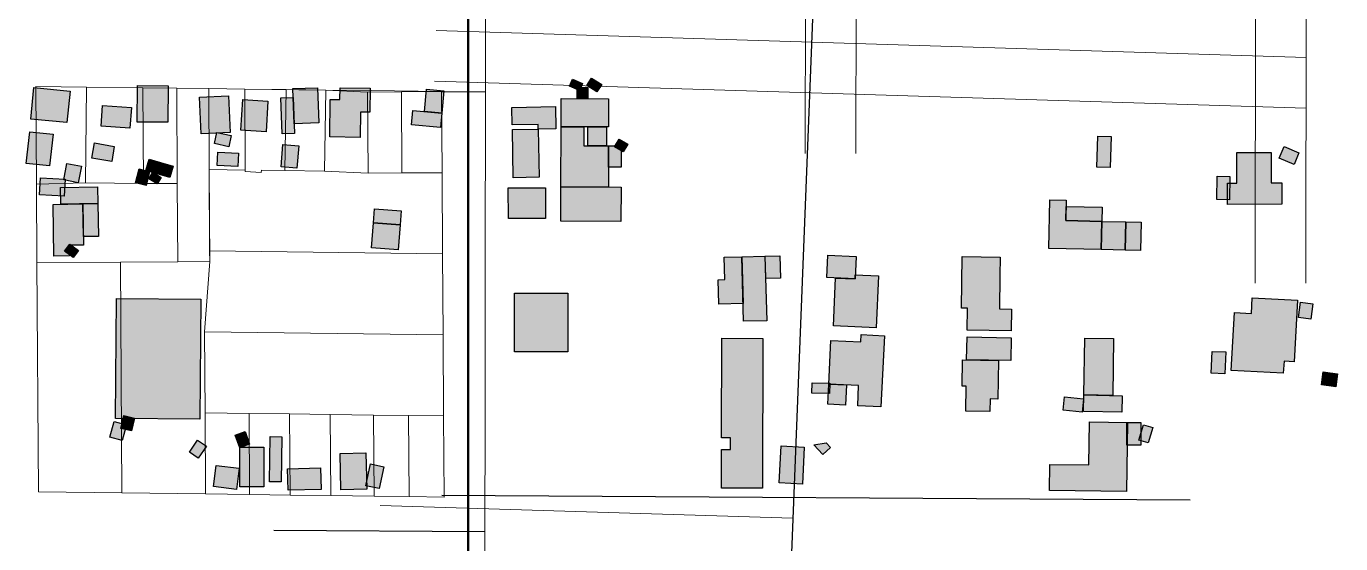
# Model space of a CAD drawing. Header units: millimetres. Extents: x -71 to 10084, y -63 to 6230.
# Drawn here: x 5713.4 to 6102.3, y 2297.1 to 2450.2 of the extents above; entities that cross this region are included whole.
import ezdxf

# ---------------------------------------------------------------- set-up
doc = ezdxf.new("R2010")
doc.units = ezdxf.units.MM
doc.layers.add('0 Límite subáreas', color=1, linetype='Continuous')
doc.layers.add('Edificaciones Pilar', color=50, linetype='Continuous')
for name, color, linetype, lineweight, true_color in [('00.PROPUESTAS EDIFICACION', 251, 'Continuous', 5, 0x575757), ('00CALLES PROPUESTAS SECUNDARIAS', 18, 'Continuous', 30, 0x000000), ('01. Manzanas Esc. Urbana', 254, 'Continuous', 5, 0xcccccc), ('01. Parcelas Esc. Urbana', 8, 'Continuous', 5, 0x808080)]:
    doc.layers.add(name, color=color, linetype=linetype, lineweight=lineweight, true_color=true_color)
doc.layers.add('03. Vias Terciarias', color=252, linetype='Continuous', lineweight=50)

msp = doc.modelspace()

# ---------------------------------------------------------------- hatches: boundary and pattern name
at = {"layer": 'Edificaciones Pilar', "transparency": 33554559}
for points in [[(5882.2, 2430.81), (5879.23, 2432.68), (5880.63, 2434.92), (5883.61, 2433.05), (5882.2, 2430.81)], [(5725.41, 2421.75), (5714.68, 2422.79), (5715.59, 2432.1), (5726.32, 2431.06), (5725.41, 2421.75)], [(5755.28, 2421.84), (5746.18, 2421.9), (5746.26, 2432.68), (5755.35, 2432.62), (5755.28, 2421.84)], [(5799.93, 2421.66), (5792.62, 2421.41), (5792.26, 2431.78), (5799.57, 2432.04), (5799.93, 2421.66)], [(5812.19, 2417.37), (5803.15, 2417.49), (5803.3, 2428.56), (5806.16, 2428.52), (5806.21, 2432.05), (5815.07, 2431.93), (5814.97, 2424.82), (5812.29, 2424.85), (5812.19, 2417.37)], [(5836.31, 2424.5), (5831.2, 2424.98), (5831.82, 2431.61), (5836.93, 2431.13), (5836.31, 2424.5)], [(5877.01, 2431.22), (5874.1, 2432.48), (5875, 2434.56), (5877.91, 2433.31), (5877.01, 2431.22)], [(5879.53, 2428.79), (5876.39, 2428.8), (5876.4, 2432.09), (5879.54, 2432.08), (5879.53, 2428.79)], [(5744.04, 2420.11), (5735.49, 2420.71), (5735.91, 2426.83), (5744.47, 2426.23), (5744.04, 2420.11)], [(5773.22, 2429.63), (5773.68, 2418.77), (5765.1, 2418.41), (5764.64, 2429.27), (5773.22, 2429.63)], [(5784.31, 2418.99), (5776.89, 2419.47), (5777.47, 2428.55), (5784.88, 2428.07), (5784.31, 2418.99)], [(5792.35, 2429.17), (5792.72, 2418.54), (5789.09, 2418.42), (5788.72, 2429.05), (5792.35, 2429.17)], [(5885.65, 2420.46), (5871.62, 2420.5), (5871.65, 2428.82), (5885.68, 2428.77), (5885.65, 2420.46)], [(5835.91, 2420.28), (5827.33, 2421.09), (5827.73, 2425.31), (5836.31, 2424.5), (5835.91, 2420.28)], [(5864.78, 2421.19), (5857.15, 2421.05), (5857.05, 2426.2), (5869.94, 2426.45), (5870.06, 2419.9), (5864.8, 2419.8), (5864.78, 2421.19)], [(5720.26, 2408.9), (5713.37, 2409.66), (5714.4, 2419.03), (5721.29, 2418.27), (5720.26, 2408.9)], [(5865.08, 2405.55), (5857.45, 2405.4), (5857.18, 2419.66), (5864.8, 2419.8), (5865.08, 2405.55)], [(5885.63, 2414.86), (5885.59, 2402.64), (5871.57, 2402.69), (5871.62, 2420.47), (5878.38, 2420.45), (5878.37, 2414.88), (5885.63, 2414.86)], [(5884.99, 2414.86), (5879.49, 2414.88), (5879.51, 2420.45), (5885, 2420.43), (5884.99, 2414.86)], [(5738.63, 2410.23), (5732.74, 2411.25), (5733.51, 2415.71), (5739.4, 2414.69), (5738.63, 2410.23)], [(5773.3, 2414.6), (5769.05, 2415.5), (5769.75, 2418.77), (5774, 2417.87), (5773.3, 2414.6)], [(5793.41, 2408.24), (5788.75, 2408.64), (5789.32, 2415.24), (5793.97, 2414.84), (5793.41, 2408.24)], [(5889.93, 2413.04), (5887.4, 2414.6), (5888.79, 2416.87), (5891.33, 2415.31), (5889.93, 2413.04)], [(6034.33, 2417.6), (6034.03, 2408.45), (6030.11, 2408.57), (6030.4, 2417.73), (6034.33, 2417.6)], [(5776, 2408.72), (5769.84, 2409.02), (5770.04, 2413.01), (5776.2, 2412.71), (5776, 2408.72)], [(5889.37, 2414.84), (5889.35, 2408.55), (5885.61, 2408.56), (5885.63, 2414.86), (5889.37, 2414.84)], [(6084.85, 2397.55), (6068.8, 2397.51), (6068.78, 2403.83), (6071.58, 2403.84), (6071.56, 2412.9), (6081.72, 2412.92), (6081.74, 2403.86), (6084.83, 2403.87), (6084.85, 2397.55)], [(6088.46, 2409.3), (6084.05, 2411.16), (6085.52, 2414.64), (6089.93, 2412.78), (6088.46, 2409.3)], [(5728.76, 2403.92), (5724.45, 2404.75), (5725.39, 2409.65), (5729.71, 2408.82), (5728.76, 2403.92)], [(5748.81, 2403.15), (5745.7, 2403.93), (5746.72, 2408), (5749.83, 2407.22), (5748.81, 2403.15)], [(5752.08, 2406.61), (5748.75, 2407.58), (5749.73, 2410.9), (5753.05, 2409.92), (5752.08, 2406.61)], [(5755.83, 2405.5), (5752.08, 2406.61), (5753.05, 2409.92), (5756.8, 2408.82), (5755.83, 2405.5)], [(5724.62, 2399.99), (5717.29, 2400.37), (5717.55, 2405.38), (5724.88, 2405), (5724.62, 2399.99)], [(5752.08, 2403.56), (5749.61, 2405.13), (5750.85, 2407.09), (5753.32, 2405.53), (5752.08, 2403.56)], [(6069.49, 2405.78), (6069.34, 2398.87), (6065.59, 2398.95), (6065.74, 2405.86), (6069.49, 2405.78)], [(5734.55, 2397.75), (5723.58, 2397.57), (5723.49, 2402.5), (5734.47, 2402.68), (5734.55, 2397.75)], [(5867, 2393.37), (5856, 2393.35), (5855.98, 2402.4), (5866.98, 2402.42), (5867, 2393.37)], [(5889.29, 2392.49), (5871.53, 2392.55), (5871.57, 2402.69), (5889.33, 2402.63), (5889.29, 2392.49)], [(5726.17, 2382.29), (5721.56, 2382.22), (5721.3, 2397.53), (5730.12, 2397.68), (5730.32, 2385.5), (5726.11, 2385.43), (5726.17, 2382.29)], [(5734.71, 2388.07), (5730.28, 2388), (5730.12, 2397.68), (5734.55, 2397.75), (5734.71, 2388.07)], [(5823.99, 2391.49), (5816.1, 2392.1), (5816.42, 2396.21), (5824.31, 2395.6), (5823.99, 2391.49)], [(6031.39, 2384.16), (6015.91, 2384.52), (6016.25, 2398.88), (6021.05, 2398.76), (6020.91, 2392.75), (6031.59, 2392.5), (6031.39, 2384.16)], [(6031.59, 2392.5), (6020.91, 2392.75), (6021.01, 2396.91), (6031.68, 2396.66), (6031.59, 2392.5)], [(5823.42, 2384.09), (5815.53, 2384.7), (5816.1, 2392.1), (5823.99, 2391.49), (5823.42, 2384.09)], [(6038.53, 2384), (6031.39, 2384.16), (6031.59, 2392.5), (6038.72, 2392.34), (6038.53, 2384)], [(6043, 2383.89), (6038.53, 2384), (6038.72, 2392.34), (6043.19, 2392.23), (6043, 2383.89)], [(5727.23, 2381.8), (5724.72, 2383.72), (5726.27, 2385.76), (5728.78, 2383.85), (5727.23, 2381.8)], [(5925.47, 2368.18), (5918.28, 2368), (5918.1, 2375.23), (5920.03, 2375.28), (5919.87, 2381.88), (5925.13, 2382.01), (5925.47, 2368.18)], [(5932.44, 2363.11), (5925.6, 2362.94), (5925.13, 2382.01), (5931.88, 2382.18), (5932.44, 2363.11)], [(5936.5, 2375.68), (5932.14, 2375.57), (5931.98, 2382.18), (5936.34, 2382.29), (5936.5, 2375.68)], [(5958.59, 2375.49), (5950.26, 2375.85), (5950.55, 2382.51), (5958.88, 2382.15), (5958.59, 2375.49)], [(6004.78, 2360.11), (5991.74, 2360.33), (5991.86, 2366.78), (5990.06, 2366.81), (5990.32, 2382.14), (6001.55, 2381.95), (6001.46, 2376.41), (6001.29, 2366.62), (6004.9, 2366.55), (6004.78, 2360.11)], [(5964.87, 2361.03), (5952.22, 2361.58), (5952.83, 2375.74), (5958.59, 2375.49), (5958.65, 2376.71), (5965.54, 2376.41), (5964.87, 2361.03)], [(5764.7, 2333.98), (5739.77, 2334.2), (5740.09, 2369.65), (5765.02, 2369.43), (5764.7, 2333.98)], [(5873.62, 2353.91), (5857.85, 2353.87), (5857.82, 2371.24), (5873.58, 2371.28), (5873.62, 2353.91)], [(6085.3, 2347.53), (6069.89, 2348.36), (6070.81, 2365.52), (6075.86, 2365.25), (6076.11, 2369.9), (6089.52, 2369.18), (6088.54, 2350.94), (6085.5, 2351.1), (6085.3, 2347.53)], [(6093.45, 2363.54), (6089.77, 2364.04), (6090.38, 2368.58), (6094.06, 2368.09), (6093.45, 2363.54)], [(5931.32, 2357.87), (5931.21, 2313.54), (5919.02, 2313.57), (5919.05, 2324.96), (5921.74, 2324.95), (5921.74, 2328.4), (5919.06, 2328.41), (5919.13, 2357.9), (5931.32, 2357.87)], [(5966.21, 2337.61), (5959.37, 2337.94), (5959.65, 2343.93), (5950.83, 2344.36), (5951.46, 2357.23), (5960.29, 2356.8), (5960.39, 2359.01), (5967.25, 2358.67), (5966.21, 2337.61)], [(6004.64, 2351.29), (5991.59, 2351.51), (5991.71, 2358.3), (6004.75, 2358.08), (6004.64, 2351.29)], [(6034.82, 2340.99), (6026.28, 2341.12), (6026.55, 2357.98), (6035.08, 2357.84), (6034.82, 2340.99)], [(6067.95, 2347.37), (6063.97, 2347.56), (6064.27, 2354.03), (6068.25, 2353.85), (6067.95, 2347.37)], [(5998.52, 2339.95), (5998.45, 2336.19), (5991.33, 2336.31), (5991.46, 2343.68), (5990.26, 2343.7), (5990.39, 2351.53), (6001.03, 2351.35), (6000.83, 2339.91), (5998.52, 2339.95)], [(6100.8, 2343.5), (6096.58, 2344.09), (6097.12, 2348), (6101.35, 2347.41), (6100.8, 2343.5)], [(5951.03, 2341.6), (5945.83, 2341.66), (5945.87, 2344.68), (5951.07, 2344.61), (5951.03, 2341.6)], [(5955.72, 2338.12), (5950.54, 2338.37), (5950.83, 2344.36), (5956.02, 2344.1), (5955.72, 2338.12)], [(6025.77, 2336.08), (6020.18, 2336.65), (6020.58, 2340.54), (6026.17, 2339.97), (6025.77, 2336.08)], [(6037.5, 2336), (6026.13, 2336.26), (6026.24, 2341.15), (6037.61, 2340.9), (6037.5, 2336)], [(5744.53, 2330.46), (5741.31, 2331.2), (5742.19, 2335.03), (5745.41, 2334.29), (5744.53, 2330.46)], [(5741.73, 2327.61), (5738.05, 2328.63), (5739.33, 2333.25), (5743.01, 2332.24), (5741.73, 2327.61)], [(5779.45, 2326.58), (5776.53, 2325.5), (5775.16, 2329.18), (5778.09, 2330.27), (5779.45, 2326.58)], [(6038.92, 2312.55), (6016.08, 2312.86), (6016.19, 2320.57), (6027.74, 2320.41), (6027.91, 2333.17), (6039.2, 2333.02), (6038.92, 2312.55)], [(6043.11, 2326.23), (6039.03, 2326.23), (6039.02, 2333.01), (6043.11, 2333.01), (6043.11, 2326.23)], [(6046.64, 2331.48), (6045.27, 2326.91), (6042.54, 2327.73), (6043.91, 2332.3), (6046.64, 2331.48)], [(5766.67, 2325.93), (5764.25, 2322.4), (5761.63, 2324.21), (5764.06, 2327.73), (5766.67, 2325.93)], [(5788.99, 2328.76), (5788.8, 2315.39), (5785.34, 2315.44), (5785.53, 2328.81), (5788.99, 2328.76)], [(5943.56, 2325.68), (5943.01, 2314.75), (5936.13, 2315.1), (5936.68, 2326.03), (5943.56, 2325.68)], [(5949.03, 2323.5), (5946.36, 2326.36), (5949.99, 2326.97), (5951.27, 2325.6), (5949.03, 2323.5)], [(5783.67, 2325.63), (5783.67, 2313.94), (5776.58, 2313.94), (5776.58, 2325.63), (5783.67, 2325.63)], [(5814.14, 2313.23), (5806.46, 2313.04), (5806.2, 2323.77), (5813.88, 2323.96), (5814.14, 2313.23)], [(5775.55, 2313.16), (5768.8, 2313.99), (5769.56, 2320.25), (5776.32, 2319.42), (5775.55, 2313.16)], [(5800.57, 2313.18), (5790.87, 2312.9), (5790.69, 2319.23), (5800.39, 2319.51), (5800.57, 2313.18)], [(5817.81, 2313.4), (5813.88, 2314.23), (5815.25, 2320.72), (5819.18, 2319.89), (5817.81, 2313.4)]]:
    msp.add_hatch(color=256, dxfattribs=at).paths.add_polyline_path(points, flags=0)

# ---------------------------------------------------------------- linework, layer by layer
at = {"layer": '0 Límite subáreas', "linetype": 'Continuous'}
msp.add_lwpolyline([(6825.9, 2561.07), (6653.24, 2569.87), (6103.31, 2706.91), (5956.01, 2708.42), (5908.34, 1494.01), (6782.67, 1459.69)], close=True, dxfattribs=at)
at = {"layer": '00.PROPUESTAS EDIFICACION', "linetype": 'Continuous'}
for p, q in [((5944.26, 2715.08), (5943.85, 2412.59)), ((5959.26, 2715.13), (5958.85, 2412.57)), ((6077.39, 2710.94), (6076.93, 2374.2)), ((6092.39, 2707.02), (6091.93, 2374.18)), ((5834.63, 2449.01), (6092.02, 2441.01)), ((5834.16, 2434.02), (6092, 2426)), ((5818.06, 2308.44), (5940.16, 2304.64))]:
    msp.add_line(p, q, dxfattribs=at)
at = {"layer": '00CALLES PROPUESTAS SECUNDARIAS', "linetype": 'Continuous'}
for p, q in [((5836.24, 2430.91), (5849.2, 2430.83)), ((5836.28, 2311.42), (6057.69, 2310.07)), ((5786.62, 2301.13), (5849.04, 2300.75))]:
    msp.add_line(p, q, dxfattribs=at)
at = {"layer": '01. Manzanas Esc. Urbana', "linetype": 'Continuous', "flags": 128}
msp.add_lwpolyline([(5801.99, 2431.36), (5815.37, 2431.19), (5836.24, 2430.91), (5836.38, 2406.93), (5836.53, 2382.91), (5836.67, 2358.89), (5836.81, 2334.92), (5836.96, 2310.9), (5826.62, 2311.03), (5816.28, 2311.17), (5803.43, 2311.34), (5791.43, 2311.49), (5779.44, 2311.65), (5766.41, 2311.82), (5741.68, 2312.13), (5716.95, 2312.45), (5716.53, 2380.31), (5716.39, 2403.51), (5716.22, 2432.46), (5731.22, 2432.26), (5747.87, 2432.05), (5757.88, 2431.93), (5767.34, 2431.81), (5777.99, 2431.67), (5801.99, 2431.36)], close=True, dxfattribs=at)
at = {"layer": '01. Parcelas Esc. Urbana', "linetype": 'Continuous', "flags": 128}
for points in [[(6109.91, 1790.07), (6053.69, 1824.57), (6038.01, 1822.99), (6041.36, 2023.08), (6041.56, 2186.46), (5848.9, 2186.7), (5849.53, 2709.51), (6103.31, 2706.91), (6109.91, 1790.07)], [(6109.91, 1790.07), (6053.69, 1824.57), (6038.01, 1822.99), (6041.36, 2023.08), (6041.56, 2186.46), (5848.9, 2186.7), (5849.53, 2709.51), (6103.31, 2706.91), (6109.91, 1790.07)], [(6109.91, 1790.07), (6053.69, 1824.57), (6038.01, 1822.99), (6041.36, 2023.08), (6041.56, 2186.46), (5848.9, 2186.7), (5849.53, 2709.51), (6103.31, 2706.91), (6109.91, 1790.07)], [(5716.22, 2432.46), (5731.22, 2432.26), (5730.86, 2403.92), (5716.39, 2403.51), (5716.22, 2432.46)], [(5716.22, 2432.46), (5731.22, 2432.26), (5730.86, 2403.92), (5716.39, 2403.51), (5716.22, 2432.46)], [(5731.22, 2432.26), (5747.87, 2432.05), (5748.04, 2403.69), (5730.86, 2403.92), (5731.22, 2432.26)], [(5731.22, 2432.26), (5747.87, 2432.05), (5748.04, 2403.69), (5730.86, 2403.92), (5731.22, 2432.26)], [(5757.88, 2431.93), (5758.04, 2403.75), (5748.04, 2403.69), (5747.87, 2432.05), (5757.88, 2431.93)], [(5757.88, 2431.93), (5758.04, 2403.75), (5748.04, 2403.69), (5747.87, 2432.05), (5757.88, 2431.93)], [(5767.34, 2431.81), (5767.48, 2407.83), (5767.64, 2380.61), (5758.18, 2380.55), (5758.04, 2403.75), (5757.88, 2431.93), (5767.34, 2431.81)], [(5767.34, 2431.81), (5767.48, 2407.83), (5767.64, 2380.61), (5758.18, 2380.55), (5758.04, 2403.75), (5757.88, 2431.93), (5767.34, 2431.81)], [(5777.99, 2431.67), (5778.14, 2407.68), (5767.48, 2407.83), (5767.34, 2431.81), (5777.99, 2431.67)], [(5777.99, 2431.67), (5778.14, 2407.68), (5767.48, 2407.83), (5767.34, 2431.81), (5777.99, 2431.67)], [(5778.12, 2407.3), (5778.14, 2407.68), (5777.99, 2431.67), (5790.28, 2431.51), (5789.86, 2407.53), (5782.92, 2407.62), (5782.89, 2407.01), (5778.12, 2407.3)], [(5778.12, 2407.3), (5778.14, 2407.68), (5777.99, 2431.67), (5790.28, 2431.51), (5789.86, 2407.53), (5782.92, 2407.62), (5782.89, 2407.01), (5778.12, 2407.3)], [(5789.86, 2407.53), (5790.28, 2431.51), (5801.99, 2431.36), (5801.57, 2407.37), (5789.86, 2407.53)], [(5789.86, 2407.53), (5790.28, 2431.51), (5801.99, 2431.36), (5801.57, 2407.37), (5789.86, 2407.53)], [(5801.57, 2407.37), (5801.99, 2431.36), (5814.37, 2430.78), (5814.51, 2406.78), (5801.57, 2407.37)], [(5801.57, 2407.37), (5801.99, 2431.36), (5814.37, 2430.78), (5814.51, 2406.78), (5801.57, 2407.37)], [(5814.37, 2430.78), (5824.37, 2430.84), (5824.51, 2406.84), (5814.51, 2406.78), (5814.37, 2430.78)], [(5814.37, 2430.78), (5824.37, 2430.84), (5824.51, 2406.84), (5814.51, 2406.78), (5814.37, 2430.78)], [(5824.37, 2430.84), (5836.23, 2430.91), (5836.38, 2406.91), (5824.51, 2406.84), (5824.37, 2430.84)], [(5824.37, 2430.84), (5836.23, 2430.91), (5836.38, 2406.91), (5824.51, 2406.84), (5824.37, 2430.84)], [(5789.86, 2407.53), (5801.57, 2407.37), (5814.51, 2406.78), (5824.51, 2406.84), (5836.38, 2406.91), (5836.53, 2382.91), (5767.62, 2383.81), (5767.48, 2407.83), (5778.14, 2407.68), (5778.12, 2407.3), (5782.89, 2407.01), (5782.92, 2407.62), (5789.86, 2407.53)], [(5789.86, 2407.53), (5801.57, 2407.37), (5814.51, 2406.78), (5824.51, 2406.84), (5836.38, 2406.91), (5836.53, 2382.91), (5767.62, 2383.81), (5767.48, 2407.83), (5778.14, 2407.68), (5778.12, 2407.3), (5782.89, 2407.01), (5782.92, 2407.62), (5789.86, 2407.53)], [(5758.04, 2403.75), (5758.18, 2380.55), (5741.26, 2380.46), (5716.53, 2380.31), (5716.39, 2403.51), (5730.86, 2403.92), (5748.04, 2403.69), (5758.04, 2403.75)], [(5758.04, 2403.75), (5758.18, 2380.55), (5741.26, 2380.46), (5716.53, 2380.31), (5716.39, 2403.51), (5730.86, 2403.92), (5748.04, 2403.69), (5758.04, 2403.75)], [(5716.95, 2312.45), (5716.53, 2380.31), (5741.26, 2380.46), (5741.68, 2312.13), (5716.95, 2312.45)], [(5716.95, 2312.45), (5716.53, 2380.31), (5741.26, 2380.46), (5741.68, 2312.13), (5716.95, 2312.45)], [(5766.12, 2359.82), (5766.26, 2335.84), (5766.41, 2311.82), (5741.68, 2312.13), (5741.26, 2380.46), (5758.18, 2380.55), (5767.64, 2380.61), (5766.12, 2359.82)], [(5766.12, 2359.82), (5766.26, 2335.84), (5766.41, 2311.82), (5741.68, 2312.13), (5741.26, 2380.46), (5758.18, 2380.55), (5767.64, 2380.61), (5766.12, 2359.82)], [(5767.64, 2380.61), (5767.62, 2383.81), (5836.53, 2382.91), (5836.67, 2358.89), (5766.12, 2359.82), (5767.64, 2380.61)], [(5767.64, 2380.61), (5767.62, 2383.81), (5836.53, 2382.91), (5836.67, 2358.89), (5766.12, 2359.82), (5767.64, 2380.61)], [(5766.26, 2335.84), (5766.12, 2359.82), (5836.67, 2358.89), (5836.81, 2334.92), (5826.47, 2335.05), (5816.13, 2335.19), (5803.29, 2335.36), (5791.29, 2335.51), (5779.29, 2335.67), (5766.26, 2335.84)], [(5766.26, 2335.84), (5766.12, 2359.82), (5836.67, 2358.89), (5836.81, 2334.92), (5826.47, 2335.05), (5816.13, 2335.19), (5803.29, 2335.36), (5791.29, 2335.51), (5779.29, 2335.67), (5766.26, 2335.84)], [(5766.26, 2335.84), (5779.29, 2335.67), (5779.44, 2311.65), (5766.41, 2311.82), (5766.26, 2335.84)], [(5766.26, 2335.84), (5779.29, 2335.67), (5779.44, 2311.65), (5766.41, 2311.82), (5766.26, 2335.84)], [(5779.44, 2311.65), (5779.29, 2335.67), (5791.29, 2335.51), (5791.43, 2311.49), (5779.44, 2311.65)], [(5779.44, 2311.65), (5779.29, 2335.67), (5791.29, 2335.51), (5791.43, 2311.49), (5779.44, 2311.65)], [(5791.43, 2311.49), (5791.29, 2335.51), (5803.29, 2335.36), (5803.43, 2311.34), (5791.43, 2311.49)], [(5791.43, 2311.49), (5791.29, 2335.51), (5803.29, 2335.36), (5803.43, 2311.34), (5791.43, 2311.49)], [(5803.43, 2311.34), (5803.29, 2335.36), (5816.13, 2335.19), (5816.28, 2311.17), (5803.43, 2311.34)], [(5803.43, 2311.34), (5803.29, 2335.36), (5816.13, 2335.19), (5816.28, 2311.17), (5803.43, 2311.34)], [(5816.28, 2311.17), (5816.13, 2335.19), (5826.47, 2335.05), (5826.62, 2311.03), (5816.28, 2311.17)], [(5816.28, 2311.17), (5816.13, 2335.19), (5826.47, 2335.05), (5826.62, 2311.03), (5816.28, 2311.17)], [(5826.62, 2311.03), (5826.47, 2335.05), (5836.81, 2334.92), (5836.96, 2310.9), (5826.62, 2311.03)], [(5826.62, 2311.03), (5826.47, 2335.05), (5836.81, 2334.92), (5836.96, 2310.9), (5826.62, 2311.03)]]:
    msp.add_lwpolyline(points, close=True, dxfattribs=at)
at = {"layer": '03. Vias Terciarias', "linetype": 'Continuous'}
msp.add_lwpolyline([(5844.09, 894.25), (5844.09, 2718.2)], dxfattribs=at)
at = {"layer": 'Edificaciones Pilar', "linetype": 'Continuous', "flags": 128}
for points in [[(5882.2, 2430.81), (5879.23, 2432.68), (5880.63, 2434.92), (5883.61, 2433.05), (5882.2, 2430.81)], [(5725.41, 2421.75), (5714.68, 2422.79), (5715.59, 2432.1), (5726.32, 2431.06), (5725.41, 2421.75)], [(5755.28, 2421.84), (5746.18, 2421.9), (5746.26, 2432.68), (5755.35, 2432.62), (5755.28, 2421.84)], [(5799.93, 2421.66), (5792.62, 2421.41), (5792.26, 2431.78), (5799.57, 2432.04), (5799.93, 2421.66)], [(5812.19, 2417.37), (5803.15, 2417.49), (5803.3, 2428.56), (5806.16, 2428.52), (5806.21, 2432.05), (5815.07, 2431.93), (5814.97, 2424.82), (5812.29, 2424.85), (5812.19, 2417.37)], [(5836.31, 2424.5), (5831.2, 2424.98), (5831.82, 2431.61), (5836.93, 2431.13), (5836.31, 2424.5)], [(5877.01, 2431.22), (5874.1, 2432.48), (5875, 2434.56), (5877.91, 2433.31), (5877.01, 2431.22)], [(5879.53, 2428.79), (5876.39, 2428.8), (5876.4, 2432.09), (5879.54, 2432.08), (5879.53, 2428.79)], [(5744.04, 2420.11), (5735.49, 2420.71), (5735.91, 2426.83), (5744.47, 2426.23), (5744.04, 2420.11)], [(5773.22, 2429.63), (5773.68, 2418.77), (5765.1, 2418.41), (5764.64, 2429.27), (5773.22, 2429.63)], [(5784.31, 2418.99), (5776.89, 2419.47), (5777.47, 2428.55), (5784.88, 2428.07), (5784.31, 2418.99)], [(5792.35, 2429.17), (5792.72, 2418.54), (5789.09, 2418.42), (5788.72, 2429.05), (5792.35, 2429.17)], [(5885.65, 2420.46), (5871.62, 2420.5), (5871.65, 2428.82), (5885.68, 2428.77), (5885.65, 2420.46)], [(5835.91, 2420.28), (5827.33, 2421.09), (5827.73, 2425.31), (5836.31, 2424.5), (5835.91, 2420.28)], [(5864.78, 2421.19), (5857.15, 2421.05), (5857.05, 2426.2), (5869.94, 2426.45), (5870.06, 2419.9), (5864.8, 2419.8), (5864.78, 2421.19)], [(5720.26, 2408.9), (5713.37, 2409.66), (5714.4, 2419.03), (5721.29, 2418.27), (5720.26, 2408.9)], [(5865.08, 2405.55), (5857.45, 2405.4), (5857.18, 2419.66), (5864.8, 2419.8), (5865.08, 2405.55)], [(5885.63, 2414.86), (5885.59, 2402.64), (5871.57, 2402.69), (5871.62, 2420.47), (5878.38, 2420.45), (5878.37, 2414.88), (5885.63, 2414.86)], [(5884.99, 2414.86), (5879.49, 2414.88), (5879.51, 2420.45), (5885, 2420.43), (5884.99, 2414.86)], [(5738.63, 2410.23), (5732.74, 2411.25), (5733.51, 2415.71), (5739.4, 2414.69), (5738.63, 2410.23)], [(5773.3, 2414.6), (5769.05, 2415.5), (5769.75, 2418.77), (5774, 2417.87), (5773.3, 2414.6)], [(5793.41, 2408.24), (5788.75, 2408.64), (5789.32, 2415.24), (5793.97, 2414.84), (5793.41, 2408.24)], [(5889.93, 2413.04), (5887.4, 2414.6), (5888.79, 2416.87), (5891.33, 2415.31), (5889.93, 2413.04)], [(6034.33, 2417.6), (6034.03, 2408.45), (6030.11, 2408.57), (6030.4, 2417.73), (6034.33, 2417.6)], [(5776, 2408.72), (5769.84, 2409.02), (5770.04, 2413.01), (5776.2, 2412.71), (5776, 2408.72)], [(5889.37, 2414.84), (5889.35, 2408.55), (5885.61, 2408.56), (5885.63, 2414.86), (5889.37, 2414.84)], [(6084.85, 2397.55), (6068.8, 2397.51), (6068.78, 2403.83), (6071.58, 2403.84), (6071.56, 2412.9), (6081.72, 2412.92), (6081.74, 2403.86), (6084.83, 2403.87), (6084.85, 2397.55)], [(6088.46, 2409.3), (6084.05, 2411.16), (6085.52, 2414.64), (6089.93, 2412.78), (6088.46, 2409.3)], [(5728.76, 2403.92), (5724.45, 2404.75), (5725.39, 2409.65), (5729.71, 2408.82), (5728.76, 2403.92)], [(5748.81, 2403.15), (5745.7, 2403.93), (5746.72, 2408), (5749.83, 2407.22), (5748.81, 2403.15)], [(5752.08, 2406.61), (5748.75, 2407.58), (5749.73, 2410.9), (5753.05, 2409.92), (5752.08, 2406.61)], [(5755.83, 2405.5), (5752.08, 2406.61), (5753.05, 2409.92), (5756.8, 2408.82), (5755.83, 2405.5)], [(5724.62, 2399.99), (5717.29, 2400.37), (5717.55, 2405.38), (5724.88, 2405), (5724.62, 2399.99)], [(5752.08, 2403.56), (5749.61, 2405.13), (5750.85, 2407.09), (5753.32, 2405.53), (5752.08, 2403.56)], [(6069.49, 2405.78), (6069.34, 2398.87), (6065.59, 2398.95), (6065.74, 2405.86), (6069.49, 2405.78)], [(5734.55, 2397.75), (5723.58, 2397.57), (5723.49, 2402.5), (5734.47, 2402.68), (5734.55, 2397.75)], [(5867, 2393.37), (5856, 2393.35), (5855.98, 2402.4), (5866.98, 2402.42), (5867, 2393.37)], [(5889.29, 2392.49), (5871.53, 2392.55), (5871.57, 2402.69), (5889.33, 2402.63), (5889.29, 2392.49)], [(5726.17, 2382.29), (5721.56, 2382.22), (5721.3, 2397.53), (5730.12, 2397.68), (5730.32, 2385.5), (5726.11, 2385.43), (5726.17, 2382.29)], [(5734.71, 2388.07), (5730.28, 2388), (5730.12, 2397.68), (5734.55, 2397.75), (5734.71, 2388.07)], [(5823.99, 2391.49), (5816.1, 2392.1), (5816.42, 2396.21), (5824.31, 2395.6), (5823.99, 2391.49)], [(6031.39, 2384.16), (6015.91, 2384.52), (6016.25, 2398.88), (6021.05, 2398.76), (6020.91, 2392.75), (6031.59, 2392.5), (6031.39, 2384.16)], [(6031.59, 2392.5), (6020.91, 2392.75), (6021.01, 2396.91), (6031.68, 2396.66), (6031.59, 2392.5)], [(5823.42, 2384.09), (5815.53, 2384.7), (5816.1, 2392.1), (5823.99, 2391.49), (5823.42, 2384.09)], [(6038.53, 2384), (6031.39, 2384.16), (6031.59, 2392.5), (6038.72, 2392.34), (6038.53, 2384)], [(6043, 2383.89), (6038.53, 2384), (6038.72, 2392.34), (6043.19, 2392.23), (6043, 2383.89)], [(5727.23, 2381.8), (5724.72, 2383.72), (5726.27, 2385.76), (5728.78, 2383.85), (5727.23, 2381.8)], [(5925.47, 2368.18), (5918.28, 2368), (5918.1, 2375.23), (5920.03, 2375.28), (5919.87, 2381.88), (5925.13, 2382.01), (5925.47, 2368.18)], [(5932.44, 2363.11), (5925.6, 2362.94), (5925.13, 2382.01), (5931.88, 2382.18), (5932.44, 2363.11)], [(5936.5, 2375.68), (5932.14, 2375.57), (5931.98, 2382.18), (5936.34, 2382.29), (5936.5, 2375.68)], [(5958.59, 2375.49), (5950.26, 2375.85), (5950.55, 2382.51), (5958.88, 2382.15), (5958.59, 2375.49)], [(6004.78, 2360.11), (5991.74, 2360.33), (5991.86, 2366.78), (5990.06, 2366.81), (5990.32, 2382.14), (6001.55, 2381.95), (6001.46, 2376.41), (6001.29, 2366.62), (6004.9, 2366.55), (6004.78, 2360.11)], [(5964.87, 2361.03), (5952.22, 2361.58), (5952.83, 2375.74), (5958.59, 2375.49), (5958.65, 2376.71), (5965.54, 2376.41), (5964.87, 2361.03)], [(5764.7, 2333.98), (5739.77, 2334.2), (5740.09, 2369.65), (5765.02, 2369.43), (5764.7, 2333.98)], [(5873.62, 2353.91), (5857.85, 2353.87), (5857.82, 2371.24), (5873.58, 2371.28), (5873.62, 2353.91)], [(6085.3, 2347.53), (6069.89, 2348.36), (6070.81, 2365.52), (6075.86, 2365.25), (6076.11, 2369.9), (6089.52, 2369.18), (6088.54, 2350.94), (6085.5, 2351.1), (6085.3, 2347.53)], [(6093.45, 2363.54), (6089.77, 2364.04), (6090.38, 2368.58), (6094.06, 2368.09), (6093.45, 2363.54)], [(5931.32, 2357.87), (5931.21, 2313.54), (5919.02, 2313.57), (5919.05, 2324.96), (5921.74, 2324.95), (5921.74, 2328.4), (5919.06, 2328.41), (5919.13, 2357.9), (5931.32, 2357.87)], [(5966.21, 2337.61), (5959.37, 2337.94), (5959.65, 2343.93), (5950.83, 2344.36), (5951.46, 2357.23), (5960.29, 2356.8), (5960.39, 2359.01), (5967.25, 2358.67), (5966.21, 2337.61)], [(6004.64, 2351.29), (5991.59, 2351.51), (5991.71, 2358.3), (6004.75, 2358.08), (6004.64, 2351.29)], [(6034.82, 2340.99), (6026.28, 2341.12), (6026.55, 2357.98), (6035.08, 2357.84), (6034.82, 2340.99)], [(6067.95, 2347.37), (6063.97, 2347.56), (6064.27, 2354.03), (6068.25, 2353.85), (6067.95, 2347.37)], [(5998.52, 2339.95), (5998.45, 2336.19), (5991.33, 2336.31), (5991.46, 2343.68), (5990.26, 2343.7), (5990.39, 2351.53), (6001.03, 2351.35), (6000.83, 2339.91), (5998.52, 2339.95)], [(6100.8, 2343.5), (6096.58, 2344.09), (6097.12, 2348), (6101.35, 2347.41), (6100.8, 2343.5)], [(5951.03, 2341.6), (5945.83, 2341.66), (5945.87, 2344.68), (5951.07, 2344.61), (5951.03, 2341.6)], [(5955.72, 2338.12), (5950.54, 2338.37), (5950.83, 2344.36), (5956.02, 2344.1), (5955.72, 2338.12)], [(6025.77, 2336.08), (6020.18, 2336.65), (6020.58, 2340.54), (6026.17, 2339.97), (6025.77, 2336.08)], [(6037.5, 2336), (6026.13, 2336.26), (6026.24, 2341.15), (6037.61, 2340.9), (6037.5, 2336)], [(5744.53, 2330.46), (5741.31, 2331.2), (5742.19, 2335.03), (5745.41, 2334.29), (5744.53, 2330.46)], [(5741.73, 2327.61), (5738.05, 2328.63), (5739.33, 2333.25), (5743.01, 2332.24), (5741.73, 2327.61)], [(5779.45, 2326.58), (5776.53, 2325.5), (5775.16, 2329.18), (5778.09, 2330.27), (5779.45, 2326.58)], [(6038.92, 2312.55), (6016.08, 2312.86), (6016.19, 2320.57), (6027.74, 2320.41), (6027.91, 2333.17), (6039.2, 2333.02), (6038.92, 2312.55)], [(6043.11, 2326.23), (6039.03, 2326.23), (6039.02, 2333.01), (6043.11, 2333.01), (6043.11, 2326.23)], [(6046.64, 2331.48), (6045.27, 2326.91), (6042.54, 2327.73), (6043.91, 2332.3), (6046.64, 2331.48)], [(5766.67, 2325.93), (5764.25, 2322.4), (5761.63, 2324.21), (5764.06, 2327.73), (5766.67, 2325.93)], [(5788.99, 2328.76), (5788.8, 2315.39), (5785.34, 2315.44), (5785.53, 2328.81), (5788.99, 2328.76)], [(5943.56, 2325.68), (5943.01, 2314.75), (5936.13, 2315.1), (5936.68, 2326.03), (5943.56, 2325.68)], [(5949.03, 2323.5), (5946.36, 2326.36), (5949.99, 2326.97), (5951.27, 2325.6), (5949.03, 2323.5)], [(5783.67, 2325.63), (5783.67, 2313.94), (5776.58, 2313.94), (5776.58, 2325.63), (5783.67, 2325.63)], [(5814.14, 2313.23), (5806.46, 2313.04), (5806.2, 2323.77), (5813.88, 2323.96), (5814.14, 2313.23)], [(5775.55, 2313.16), (5768.8, 2313.99), (5769.56, 2320.25), (5776.32, 2319.42), (5775.55, 2313.16)], [(5800.57, 2313.18), (5790.87, 2312.9), (5790.69, 2319.23), (5800.39, 2319.51), (5800.57, 2313.18)], [(5817.81, 2313.4), (5813.88, 2314.23), (5815.25, 2320.72), (5819.18, 2319.89), (5817.81, 2313.4)]]:
    msp.add_lwpolyline(points, close=True, dxfattribs=at)

doc.saveas('drawing.dxf')
